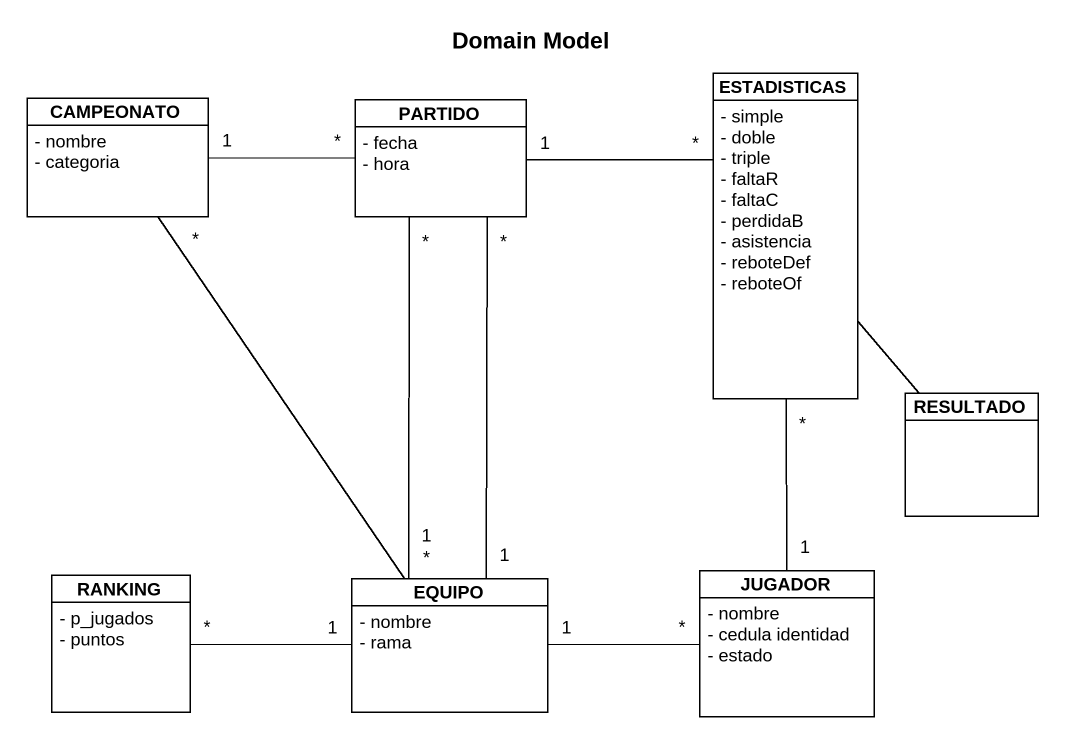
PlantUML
@startuml
title Domain Model
hide circle
hide empty members
skinparam classAttributeIconSize 0
class ESTADISTICAS #FFFFFF {
  - simple
  - doble
  - triple
  - faltaR
  - faltaC
  - perdidaB
  - asistencia
  - reboteDef
  - reboteOf
}
class CAMPEONATO #FFFFFF {
  - nombre
  - categoria
}
class PARTIDO #FFFFFF {
  - fecha
  - hora
}
class RESULTADO #FFFFFF
class RANKING #FFFFFF {
  - p_jugados
  - puntos
}
class EQUIPO #FFFFFF {
  - nombre
  - rama
}
class JUGADOR #FFFFFF {
  - nombre
  - cedula identidad
  - estado
}
ESTADISTICAS -- RESULTADO
ESTADISTICAS "*" -- "1" JUGADOR
CAMPEONATO "*" -- "*" EQUIPO
PARTIDO "1" -right- "*" ESTADISTICAS
PARTIDO "*" -left- "1" CAMPEONATO
PARTIDO "*" -- "1" EQUIPO
PARTIDO "*" -- "1" EQUIPO
RANKING "*" -right- "1" EQUIPO
EQUIPO "1" -right- "*" JUGADOR
@enduml
